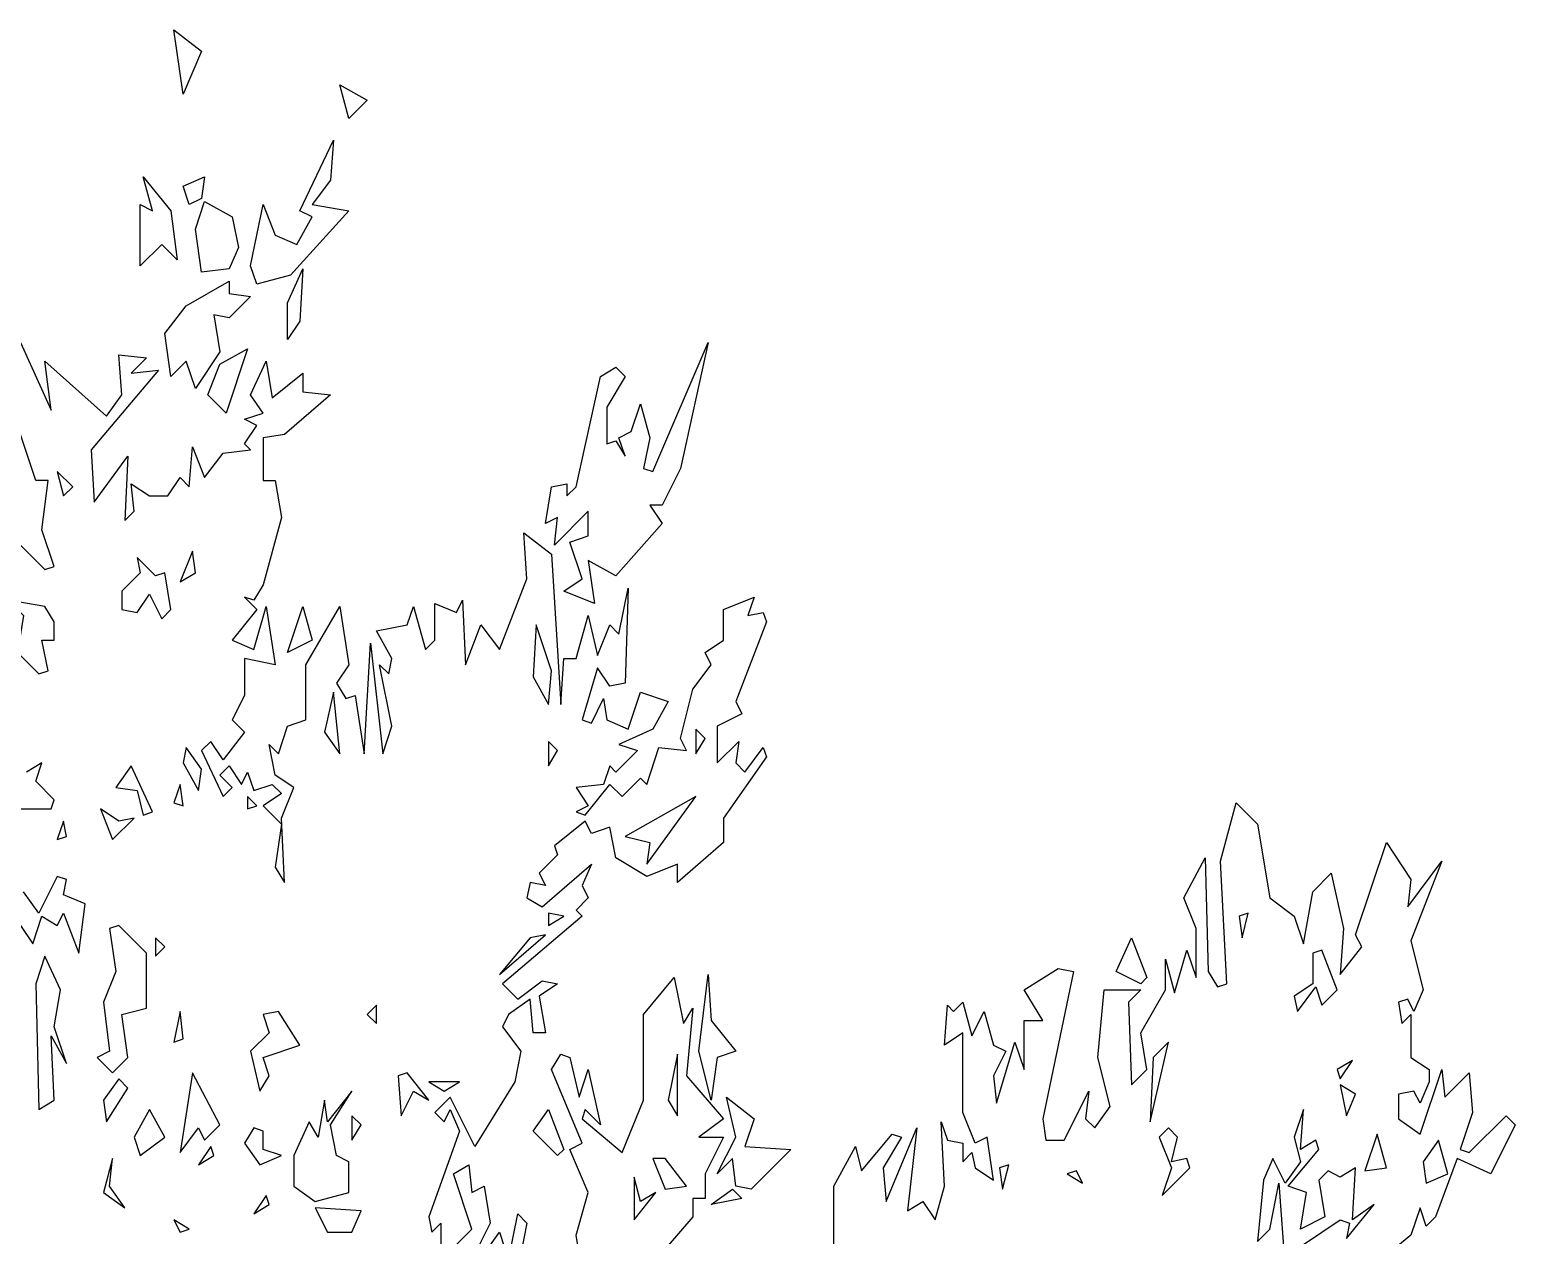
# Model space of a CAD drawing. Header units: millimetres. Extents: x -1861 to 1853, y -2 to 9002.
# Drawn here: x -73 to 993, y 8137 to 9002 of the extents above; entities that cross this region are included whole.
import ezdxf

# ---------------------------------------------------------------- set-up
doc = ezdxf.new("R2010")
doc.units = ezdxf.units.MM
doc.layers.add('ALMOND-DRAW-PROFILE', color=7, linetype='Continuous', lineweight=25)

msp = doc.modelspace()

# ---------------------------------------------------------------- linework, layer by layer
at = {"layer": 'ALMOND-DRAW-PROFILE'}
for points in [[(37.1, 8956), (30.5, 9002.2), (50.3, 8986.8)], [(156, 8938.4), (149.4, 8962.6), (169.2, 8951.6)], [(90, 8819.5), (85.5, 8832.7), (94.4, 8876.7), (103.2, 8854.7), (118.6, 8848.1), (129.6, 8867.9), (120.8, 8872.3), (145, 8922.9), (142.8, 8894.3), (129.6, 8876.7), (156, 8872.3), (114.2, 8826.1)], [(6.3, 8832.7), (6.3, 8876.7), (15.1, 8872.3), (8.5, 8896.5), (28.3, 8872.3), (32.7, 8837.1), (21.7, 8848.1)], [(41.5, 8876.7), (37.1, 8889.9), (52.5, 8896.5), (50.3, 8881.1)], [(50.3, 8828.3), (45.9, 8859.1), (52.5, 8878.9), (72.3, 8867.9), (76.7, 8845.9), (70.1, 8830.5)], [(112, 8779.8), (112, 8806.3), (123, 8830.5), (120.8, 8793.1)], [(45.9, 8744.6), (39.3, 8764.4), (28.3, 8753.4), (23.9, 8784.2), (39.3, 8804.1), (70.1, 8821.7), (70.1, 8812.9), (85.5, 8810.7), (70.1, 8795.3), (59.1, 8797.5), (63.5, 8771)], [(67.9, 8727), (54.7, 8740.2), (63.5, 8762.2), (83.3, 8773.2)], [(332.1, 8590.5), (310.1, 8599.3), (323.3, 8608.1), (314.5, 8634.5), (327.7, 8638.9), (327.7, 8656.6), (303.5, 8632.3), (305.7, 8652.2), (296.9, 8647.7), (301.3, 8674.2), (312.3, 8676.4), (312.3, 8667.6), (318.9, 8674.2), (336.5, 8753.4), (347.5, 8760), (354.1, 8753.4), (340.9, 8731.4), (340.9, 8705), (347.5, 8707.2), (354.1, 8696.2), (349.7, 8709.4), (358.5, 8713.8), (365.1, 8733.6), (371.8, 8709.4), (367.3, 8687.4), (374, 8685.2), (413.6, 8777.6), (393.8, 8687.4), (380.6, 8661), (371.8, 8661), (380.6, 8647.7), (347.5, 8610.3), (327.7, 8621.3)], [(-48.7, 8667.6), (-42.1, 8674.2), (-53.2, 8685.2)], [(21.7, 8579.5), (28.3, 8586.1), (23.9, 8612.5), (17.3, 8610.3), (4.1, 8623.5), (6.3, 8612.5), (-6.9, 8599.3), (-6.9, 8586.1), (4.1, 8583.9), (12.9, 8597.1)], [(34.9, 8605.9), (45.9, 8612.5), (43.7, 8627.9)], [(-66.4, 8539.9), (-59.8, 8542.1), (-64.2, 8564.1), (-55.4, 8564.1), (-55.4, 8577.3), (-62, 8588.3), (-88.4, 8592.7), (-77.4, 8581.7), (-81.8, 8555.3)], [(112, 8555.3), (123, 8588.3), (129.6, 8564.1)], [(299.1, 8517.9), (301.3, 8542.1), (290.3, 8575.1), (288.1, 8537.7)], [(149.4, 8482.6), (145, 8526.7), (138.4, 8498)], [(404.8, 8482.6), (411.4, 8493.6), (404.8, 8500.2)], [(48.1, 8456.2), (50.3, 8471.6), (39.3, 8487), (37.1, 8476)], [(299.1, 8473.8), (305.7, 8484.8), (299.1, 8491.4)], [(8.5, 8438.6), (15.1, 8440.8), (-0.3, 8473.8), (-11.3, 8458.4), (4.1, 8456.2)], [(30.5, 8447.4), (37.1, 8445.2), (34.9, 8460.6)], [(83.3, 8443), (90, 8445.2), (83.3, 8451.8)], [(369.6, 8403.4), (404.8, 8451.8), (354.1, 8423.2), (371.8, 8418.8)], [(-13.5, 8421), (1.9, 8436.4), (-9.1, 8434.2), (-22.3, 8443)], [(-53.2, 8421), (-46.5, 8423.2), (-48.7, 8434.2)], [(299.1, 8359.3), (310.1, 8365.9), (299.1, 8368.2)], [(796.7, 8350.5), (801.1, 8368.2), (794.5, 8365.9)], [(-13.5, 8253.7), (-2.5, 8264.7), (-6.9, 8295.5), (10.7, 8299.9), (10.7, 8339.5), (-9.1, 8359.3), (-15.7, 8357.1), (-11.3, 8326.3), (-20.1, 8304.3), (-15.7, 8269.1), (-24.5, 8264.7)], [(17.3, 8337.3), (23.9, 8343.9), (17.3, 8350.5)], [(263.9, 8324.1), (296.9, 8352.7), (285.9, 8350.5)], [(724, 8317.5), (706.4, 8326.3), (717.4, 8350.5), (728.4, 8321.9)], [(-66.4, 8227.3), (-55.4, 8233.9), (-57.6, 8280.1), (-46.5, 8260.3), (-55.4, 8286.7), (-50.9, 8313.1), (-62, 8337.3), (-68.6, 8317.5)], [(836.3, 8297.7), (849.5, 8315.3), (853.9, 8302.1), (864.9, 8313.1), (853.9, 8341.7), (847.3, 8339.5), (847.3, 8317.5), (834.1, 8308.7)], [(415.8, 8233.9), (407, 8269.1), (413.6, 8324.1), (415.8, 8291.1), (433.4, 8269.1), (420.2, 8264.7)], [(175.8, 8288.9), (175.8, 8302.1), (169.2, 8295.5)], [(30.5, 8275.7), (37.1, 8277.9), (34.9, 8297.7)], [(92.2, 8240.5), (98.8, 8251.5), (94.4, 8264.7), (120.8, 8273.5), (105.4, 8297.7), (94.4, 8295.5), (98.8, 8282.3), (85.5, 8269.1)], [(730.6, 8218.4), (743.8, 8275.7), (732.8, 8264.7)], [(391.6, 8222.8), (391.6, 8266.9), (385, 8233.9)], [(867.1, 8249.3), (875.9, 8262.5), (864.9, 8255.9)], [(-17.9, 8218.4), (-2.5, 8242.7), (-9.1, 8249.3), (-20.1, 8233.9)], [(34.9, 8196.4), (48.1, 8214), (52.5, 8205.2), (63.5, 8216.2), (43.7, 8253.7)], [(193.4, 8222.8), (202.2, 8240.5), (213.2, 8233.9), (197.8, 8253.7), (191.2, 8251.5)], [(131.8, 8161.2), (156, 8167.8), (156, 8189.8), (147.2, 8194.2), (142.8, 8216.2), (158.2, 8240.5), (140.6, 8218.4), (138.4, 8233.9), (134, 8207.4), (127.4, 8218.4), (116.4, 8194.2), (116.4, 8172.2)], [(224.2, 8240.5), (235.3, 8247.1), (213.2, 8247.1)], [(871.5, 8222.8), (878.1, 8238.3), (867.1, 8244.9)], [(6.3, 8194.2), (23.9, 8207.4), (12.9, 8227.3), (1.9, 8207.4)], [(305.7, 8194.2), (288.1, 8211.8), (299.1, 8227.3), (310.1, 8198.6)], [(433.4, 8172.2), (431.2, 8192), (420.2, 8181), (433.4, 8207.4), (426.8, 8236.1), (446.6, 8220.6), (440, 8200.8), (473, 8198.6), (444.4, 8170)], [(158.2, 8205.2), (164.8, 8216.2), (158.2, 8222.8)], [(92.2, 8187.6), (107.6, 8194.2), (94.4, 8198.6), (94.4, 8211.8), (87.7, 8214), (81.1, 8203)], [(739.4, 8165.6), (759.2, 8185.4), (757, 8192), (746, 8189.8), (750.4, 8207.4), (743.8, 8214), (737.2, 8207.4), (746, 8185.4)], [(884.7, 8183.2), (900.1, 8185.4), (893.5, 8209.6)], [(928.7, 8174.4), (944.2, 8181), (937.6, 8205.2), (926.5, 8189.8)], [(48.1, 8187.6), (59.1, 8194.2), (56.9, 8200.8)], [(-4.7, 8156.8), (-15.7, 8172.2), (-13.5, 8192), (-20.1, 8167.8)], [(382.8, 8170), (398.2, 8172.2), (382.8, 8192), (374, 8192)], [(624.9, 8170), (629.3, 8187.6), (622.7, 8185.4)], [(360.7, 8148), (376.2, 8167.8), (365.1, 8161.2), (360.7, 8178.8)], [(682.2, 8174.4), (677.8, 8183.2), (671.2, 8181)], [(87.7, 8152.4), (98.8, 8159), (96.6, 8165.6)], [(415.8, 8159), (431.2, 8170), (437.8, 8163.4)], [(140.6, 8139.2), (158.2, 8139.2), (164.8, 8154.6), (131.8, 8156.8)], [(34.9, 8139.2), (41.5, 8141.4), (30.5, 8148)]]:
    msp.add_lwpolyline(points, close=True, dxfattribs=at)
for points in [[(-79.6, 8777.6), (-57.6, 8729.2), (-62, 8764.4), (-17.9, 8724.8), (-6.9, 8740.2), (-9.1, 8768.8), (10.7, 8766.6), (-0.3, 8755.6), (19.5, 8757.8), (-28.9, 8700.6), (-26.7, 8663.2), (-2.5, 8696.2), (-4.7, 8650), (1.9, 8656.6), (-0.3, 8676.4), (12.9, 8667.6), (26.1, 8667.6), (34.9, 8680.8), (41.5, 8674.2), (43.7, 8702.8), (52.5, 8680.8), (65.7, 8698.4), (85.5, 8700.6), (81.1, 8705), (90, 8718.2), (81.1, 8722.6), (94.4, 8727), (85.5, 8740.2), (96.6, 8764.4), (101, 8738), (123, 8755.6), (123, 8742.4), (142.8, 8740.2), (109.8, 8711.6), (94.4, 8709.4), (94.4, 8678.6), (103.2, 8678.6), (107.6, 8652.2), (94.4, 8603.7), (87.7, 8592.7), (81.1, 8594.9), (90, 8586.1), (72.3, 8564.1), (87.7, 8557.5), (96.6, 8588.3), (103.2, 8546.5), (81.1, 8550.9), (81.1, 8524.5), (72.3, 8506.8), (81.1, 8498), (65.7, 8478.2), (56.9, 8491.4), (50.3, 8484.8), (65.7, 8451.8), (72.3, 8458.4), (63.5, 8467.2), (70.1, 8473.8), (78.9, 8460.6), (83.3, 8469.4), (87.7, 8456.2), (101, 8460.6), (107.6, 8454), (94.4, 8445.2), (107.6, 8432), (103.2, 8401.2), (109.8, 8390.2), (107.6, 8436.4), (116.4, 8458.4), (103.2, 8467.2), (98.8, 8489.2), (105.4, 8482.6), (112, 8502.4), (125.2, 8506.8), (125.2, 8546.5), (149.4, 8588.3), (156, 8546.5), (147.2, 8533.3), (153.8, 8522.3), (160.4, 8524.5), (167, 8482.6), (171.4, 8561.9), (180.2, 8482.6), (186.8, 8502.4), (178, 8546.5), (184.6, 8539.9), (186.8, 8550.9), (175.8, 8570.7), (197.8, 8575.1), (202.2, 8588.3), (211, 8557.5), (217.6, 8564.1), (217.6, 8590.5), (233.1, 8583.9), (237.5, 8592.7), (239.7, 8546.5), (250.7, 8575.1), (263.9, 8557.5), (283.7, 8608.1), (281.5, 8641.1), (301.3, 8625.7), (307.9, 8517.9), (310.1, 8550.9), (318.9, 8550.9), (327.7, 8581.7), (334.3, 8553.1), (343.1, 8575.1), (349.7, 8568.5), (356.3, 8601.5), (354.1, 8533.3), (343.1, 8531.1), (334.3, 8544.3), (323.3, 8506.8), (329.9, 8504.6), (338.7, 8522.3), (340.9, 8506.8), (356.3, 8500.2), (365.1, 8526.7), (385, 8520.1), (374, 8500.2), (349.7, 8489.2), (362.9, 8484.8), (347.5, 8469.4), (343.1, 8473.8), (338.7, 8460.6), (318.9, 8458.4), (327.7, 8445.2), (318.9, 8440.8), (325.5, 8438.6), (343.1, 8460.6), (351.9, 8451.8), (365.1, 8465), (369.6, 8460.6), (378.4, 8487), (398.2, 8484.8), (393.8, 8493.6), (402.6, 8528.9), (415.8, 8546.5), (411.4, 8555.3), (424.6, 8564.1), (424.6, 8586.1), (446.6, 8594.9), (442.2, 8581.7), (453.2, 8583.9), (455.4, 8577.3), (433.4, 8520.1), (437.8, 8511.3), (420.2, 8502.4), (420.2, 8476), (435.6, 8491.4), (433.4, 8476), (440, 8469.4), (453.2, 8487), (455.4, 8480.4), (424.6, 8436.4), (424.6, 8418.8), (391.6, 8390.2), (391.6, 8403.4), (369.6, 8394.6), (347.5, 8407.8), (343.1, 8429.8), (329.9, 8425.4), (325.5, 8434.2), (303.5, 8416.6), (305.7, 8410), (292.5, 8396.8), (296.9, 8388), (285.9, 8390.2), (283.7, 8379.2), (294.7, 8372.6), (329.9, 8403.4), (323.3, 8388), (327.7, 8379.2), (318.9, 8370.4), (323.3, 8365.9), (266.1, 8317.5), (277.1, 8306.5), (294.7, 8319.7), (305.7, 8317.5), (292.5, 8308.7), (296.9, 8282.3), (288.1, 8282.3), (285.9, 8306.5), (270.5, 8295.5), (266.1, 8286.7), (279.3, 8269.1), (274.9, 8247.1), (246.3, 8200.8), (228.6, 8236.1), (217.6, 8225), (224.2, 8218.4), (228.6, 8227.3), (235.3, 8211.8), (213.2, 8150.2), (215.4, 8139.2), (222, 8145.8), (222, 8119.4), (244.1, 8141.4), (230.9, 8181), (241.9, 8187.6), (244.1, 8167.8), (252.9, 8172.2), (257.3, 8145.8), (244.1, 8119.4)], [(-81.8, 8634.5), (-62, 8614.7), (-55.4, 8616.9), (-64.2, 8643.3), (-59.8, 8678.6), (-68.6, 8678.6), (-81.8, 8718.2)], [(-92.8, 8443), (-57.6, 8443), (-55.4, 8449.6), (-68.6, 8462.8), (-64.2, 8476), (-75.2, 8469.4)], [(503.8, 8128.2), (503.8, 8172.2), (519.3, 8200.8), (523.7, 8183.2), (545.7, 8209.6), (552.3, 8207.4), (539.1, 8185.4), (541.3, 8161.2), (563.3, 8214), (556.7, 8154.6), (567.7, 8161.2), (576.5, 8148), (583.1, 8172.2), (580.9, 8218.4), (585.3, 8205.2), (596.3, 8203), (596.3, 8189.8), (602.9, 8196.4), (605.1, 8185.4), (618.3, 8176.6), (613.9, 8207.4), (605.1, 8203), (596.3, 8225), (596.3, 8282.3), (583.1, 8273.5), (585.3, 8302.1), (589.7, 8297.7), (596.3, 8304.3), (602.9, 8280.1), (611.7, 8297.7), (618.3, 8273.5), (627.1, 8269.1), (618.3, 8251.5), (620.5, 8231.7), (633.7, 8275.7), (640.3, 8255.9), (640.3, 8291.1), (653.6, 8291.1), (640.3, 8313.1), (664.6, 8328.5), (675.6, 8326.3), (653.6, 8220.6), (655.8, 8205.2), (669, 8205.2), (686.6, 8240.5), (684.4, 8220.6), (691, 8214), (702, 8229.5), (693.2, 8264.7), (697.6, 8313.1), (724, 8313.1), (715.2, 8304.3), (717.4, 8244.9), (728.4, 8255.9), (724, 8282.3), (741.6, 8313.1), (741.6, 8335.1), (748.2, 8310.9), (757, 8341.7), (763.6, 8321.9), (763.6, 8357.1), (754.8, 8379.2), (770.2, 8407.8), (772.4, 8326.3), (779, 8315.3), (785.6, 8317.5), (781.2, 8405.6), (792.3, 8447.4), (807.7, 8432), (816.5, 8379.2), (834.1, 8365.9), (840.7, 8346.1), (847.3, 8383.6), (860.5, 8396.8), (869.3, 8357.1), (867.1, 8324.1), (882.5, 8343.9), (878.1, 8352.7), (900.1, 8418.8), (917.7, 8392.4), (915.5, 8372.6), (939.8, 8405.6), (917.7, 8348.3), (926.5, 8313.1), (919.9, 8297.7), (915.5, 8306.5), (908.9, 8304.3), (911.1, 8288.9), (917.7, 8295.5), (917.7, 8264.7), (930.9, 8255.9), (930.9, 8247.1), (924.3, 8231.7), (919.9, 8240.5), (908.9, 8238.3), (908.9, 8220.6), (924.3, 8209.6), (939.8, 8255.9), (942, 8236.1), (959.6, 8253.7), (961.8, 8225), (953, 8198.6), (959.6, 8196.4), (986, 8222.8), (992.6, 8216.2), (975, 8181), (950.8, 8192), (935.4, 8150.2), (928.7, 8143.6), (924.3, 8156.8), (917.7, 8137), (893.5, 8117.2)], [(-79.6, 8359.3), (-70.8, 8346.1), (-64.2, 8365.9), (-53.2, 8359.3), (-48.7, 8368.2), (-37.7, 8339.5), (-33.3, 8374.8), (-48.7, 8381.4), (-46.5, 8392.4), (-53.2, 8394.6), (-66.4, 8368.2), (-77.4, 8383.6)], [(323.3, 8110.6), (318.9, 8137), (327.7, 8167.8), (314.5, 8198.6), (323.3, 8203), (301.3, 8255.9), (307.9, 8266.9), (314.5, 8264.7), (321.1, 8236.1), (327.7, 8255.9), (336.5, 8216.2), (325.5, 8227.3), (323.3, 8220.6), (351.9, 8196.4), (367.3, 8233.9), (367.3, 8295.5), (389.4, 8321.9), (396, 8288.9), (402.6, 8299.9), (398.2, 8251.5), (424.6, 8220.6), (407, 8207.4), (424.6, 8207.4), (411.4, 8181), (411.4, 8163.4), (402.6, 8163.4), (402.6, 8150.2), (376.2, 8119.4)], [(840.7, 8130.4), (867.1, 8148), (873.7, 8145.8), (871.5, 8134.8), (891.3, 8159), (875.9, 8148), (878.1, 8185.4), (867.1, 8178.8), (858.3, 8183.2), (851.7, 8176.6), (856.1, 8150.2), (838.5, 8141.4), (842.9, 8167.8), (829.7, 8172.2), (851.7, 8198.6), (849.5, 8205.2), (838.5, 8198.6), (840.7, 8227.3), (834.1, 8207.4), (838.5, 8189.8), (827.5, 8174.4), (818.7, 8192), (812.1, 8176.6), (807.7, 8132.6), (816.5, 8141.4), (823.1, 8174.4), (827.5, 8112.8)], [(252.9, 8123.8), (263.9, 8139.2), (270.5, 8119.4), (277.1, 8152.4), (283.7, 8145.8), (279.3, 8123.8)]]:
    msp.add_lwpolyline(points, dxfattribs=at)

doc.saveas('drawing.dxf')
